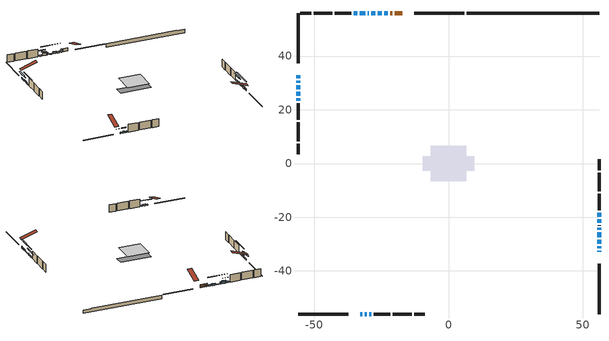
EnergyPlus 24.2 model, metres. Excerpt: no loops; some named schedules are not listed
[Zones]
conditioned space
 floor adiabatic (AdiabaticFloorConstruction): -6.7,-6.7 -6.7,6.7 6.7,6.7 6.7,-6.7 z2.75
 floor foundation (Slab1 construction): -9.52,-2.78 -9.52,2.78 9.52,2.78 9.52,-2.78 z-1.98
 wall outside (RimJoist1 construction): 5.93,56.04 -12.7,56.04 / -56.04,-56.04 -37.41,-56.04 / -56.04,56.04 -56.04,37.41 / 56.04,-56.04 56.04,-37.41 z0.31:0.61
 wall outside (AdiabaticWallConstruction 1): -17.2,56.04 -20.01,56.04 / -20.93,56.04 -21.76,56.04 z0.31:2.34
 wall outside (AdiabaticWallConstruction): 56.04,-32.9 56.04,-32.47 / 56.04,-23.09 56.04,-22.96 z0.31:1.53; -56.04,32.9 -56.04,31.68 / -56.04,29.16 -56.04,27.64 / 56.04,-29.91 56.04,-28.38 / -22.68,56.04 -23.9,56.04 / -31.26,-56.04 -30.37,-56.04 / -56.04,26.71 -56.04,25.18 / 56.04,-22.03 56.04,-20.81 / 56.04,-19.88 56.04,-18.36 / -29.44,-56.04 -28.73,-56.04 z0.31:1.2; -56.04,30.76 -56.04,30.09 z0.31:0.87; 56.04,-31.55 56.04,-30.83 / -32.9,-56.04 -32.19,-56.04 z0.31:1.07; -24.83,56.04 -26.36,56.04 / -34.01,56.04 -35.21,56.04 z0.31:1.17; 56.04,-27.46 56.04,-25.58 / -56.04,24.26 -56.04,23.32 z0.31:0.62; 56.04,-24.65 56.04,-24.01 z0.31:0.47; -27.28,56.04 -28.81,56.04 z0.31:0.72; -29.74,56.04 -30,56.04 z0.31:1.45; -30.92,56.04 -33.08,56.04 z0.31:1.96
 wall outside (Wall1 construction): -36.13,56.04 -42.3,56.04 / -27.8,-56.04 -21.63,-56.04 / -56.04,22.39 -56.04,16.22 / 56.04,-17.43 56.04,-11.26 z0.31:5.19
 wall outside (Wall2 construction): -43.23,56.04 -50.2,56.04 / -20.7,-56.04 -13.74,-56.04 / -56.04,15.29 -56.04,8.32 / 56.04,-10.33 56.04,-3.36 z0.31:5.19
 wall outside (Wall3 construction): -51.13,56.04 -55.11,56.04 / -12.81,-56.04 -8.83,-56.04 / -56.04,7.39 -56.04,3.41 / 56.04,-2.43 56.04,1.55 z0.31:5.19
 wall foundation (FoundationWall1 construction): 6.86,56.04,-1.98 6.86,56.04,0.31 51.12,56.04,0.31 51.12,56.04,-0.01 56.04,56.04,-0.01 56.04,56.04,-1.98
 window (WindowConstruction 15): 56.04,-32.9 56.04,-32.48 z0.31:1.53
 window (WindowConstruction 5): -56.04,32.9 -56.04,31.68 z0.31:1.2
 window (WindowConstruction 6): -56.04,30.75 -56.04,30.09 z0.31:0.87
 window (WindowConstruction 7): -56.04,29.16 -56.04,27.64 z0.31:1.2
 window (WindowConstruction 8): 56.04,-31.55 56.04,-30.84 z0.31:1.07
 window (WindowConstruction 9): 56.04,-29.91 56.04,-28.38 z0.31:1.2
 window (WindowConstruction 10): -22.68,56.04 -23.9,56.04 z0.31:1.2
 window (WindowConstruction 11): -24.83,56.04 -26.36,56.04 z0.31:1.17
 window (WindowConstruction 12): -32.9,-56.04 -32.19,-56.04 z0.31:1.07
 window (WindowConstruction 13): -31.26,-56.04 -30.37,-56.04 z0.31:1.2
 window (WindowConstruction 14): -56.04,26.71 -56.04,25.19 z0.31:1.2
 window (WindowConstruction 18): 56.04,-27.45 56.04,-25.58 z0.31:0.61
 window (WindowConstruction 19): 56.04,-24.65 56.04,-24.01 z0.31:0.46
 window (WindowConstruction 20): -27.29,56.04 -28.81,56.04 z0.31:0.72
 window (WindowConstruction 21): -56.04,24.26 -56.04,23.32 z0.31:0.61
 window (WindowConstruction 16): -29.74,56.04 -29.99,56.04 z0.31:1.45
 window (WindowConstruction 17): 56.04,-23.08 56.04,-22.96 z0.31:1.53
 window (WindowConstruction): 56.04,-22.03 56.04,-20.81 z0.31:1.2
 window (WindowConstruction 1): 56.04,-19.88 56.04,-18.36 z0.31:1.2
 window (WindowConstruction 2): -30.92,56.04 -33.08,56.04 z0.31:1.96
 window (WindowConstruction 3): -34.01,56.04 -35.2,56.04 z0.31:1.17
 window (WindowConstruction 4): -29.44,-56.04 -28.73,-56.04 z0.31:1.2
 door (Door): -17.2,56.04 -20.01,56.04 z0.31:2.34
 door (Door 1): -20.94,56.04 -21.76,56.04 z0.31:2.34
 ceiling adiabatic (AdiabaticFloorConstruction): 6.7,-6.7 6.7,6.7 -6.7,6.7 -6.7,-6.7 z2.75
 roof outside (Roof1 construction): -16.27,56.04,5.19 -16.27,45.99,8.53 -13.63,45.99,8.53 -13.63,56.04,5.19; -33.83,-56.04,5.19 -33.83,-45.99,8.53 -36.48,-45.99,8.53 -36.48,-56.04,5.19; -56.04,33.83,5.19 -45.99,33.83,8.53 -45.99,36.48,8.53 -56.04,36.48,5.19; 56.04,-33.83,5.19 45.99,-33.83,8.53 45.99,-36.48,8.53 56.04,-36.48,5.19
shading: -56.04,29.04 -56.04,35.54 -56.45,35.54 -56.45,29.04 z3.84; -56.04,27.45 -56.04,33.39 -56.45,33.39 -56.45,27.45 z3.51; -56.04,27.44 -56.04,29.36 -56.45,29.36 -56.45,27.44 z1.4; 56.04,-30.64 56.04,-31.75 56.45,-31.75 56.45,-30.64 z1.27; 56.04,-28.18 56.04,-30.11 56.45,-30.11 56.45,-28.18 z1.4; -24.1,56.04 -22.48,56.04 -22.48,56.45 -24.1,56.45 z1.4; -26.56,56.04 -24.63,56.04 -24.63,56.45 -26.56,56.45 z1.37; -29.55,-56.04 -35.54,-56.04 -35.54,-56.45 -29.55,-56.45 z3.71; -30.17,-56.04 -31.46,-56.04 -31.46,-56.45 -30.17,-56.45 z1.4; -56.04,24.98 -56.04,26.91 -56.45,26.91 -56.45,24.98 z1.4; 56.04,-20.2 56.04,-32.83 56.45,-32.83 56.45,-20.2 z5.99; 56.04,-18.63 56.04,-30.03 56.45,-30.03 56.45,-18.63 z5.84; -34.19,56.04 -21.91,56.04 -21.91,56.45 -34.19,56.45 z6.1; -56.04,17.94 -56.04,29.64 -56.45,29.64 -56.45,17.94 z5.99; -30.14,56.04 -29.59,56.04 -29.59,57.72 -30.14,57.72 z1.6; 56.04,-18.17 56.04,-24.67 56.45,-24.67 56.45,-18.17 z3.84; 56.04,-15.72 56.04,-22.52 56.45,-22.52 56.45,-15.72 z3.84; -33.23,56.04 -30.77,56.04 -30.77,57.72 -33.23,57.72 z2.11; -37.84,56.04 -31.37,56.04 -31.37,56.45 -37.84,56.45 z3.81; -26.09,-56.04 -32.08,-56.04 -32.08,-56.45 -26.09,-56.45 z3.84
[Building]
Building 1: Terrain=Suburbs
[Site:Location]
Erieau AUT_ON: Latitude {deg}=42.25; Longitude {deg}=-81.9; Time Zone {hr}=-5; Elevation {m}=178; Keep Site Location Information=Yes
[Site:GroundTemperature:Shallow]
5.2292, 3.30147, 3.1471, 4.0619, 7.73432, 11.3896, 14.5586, 16.5661, 16.7366, 15.1039, 12.0157, 8.47254
[Site:WaterMainsTemperature]
Calculation Method=Schedule; Temperature Schedule=mains temperature schedule
[Material] Roughness=Rough; Thermal Absorptance=0.9
Name | Thickness {m} | Conductivity {W/m-K} | Density {kg/m3} | Specific Heat {J/kg-K} | Solar Absorptance | Visible Absorptance
asphalt or fiberglass shingles | 0.00635 | 0.162714 | 1121.4 | 1465.45 | 0.4 | 0.4
concrete 4.0 in. | 0.1016 | 1.803125 | 2242.8 | 837.4 | 0.7 | 0.7
concrete 8.0 in. | 0.2032 | 1.803125 | 2242.8 | 837.4 | 0.7 | 0.7
door material | 0.04445 | 0.188738 | 512.64 | 1214.23 | 0.7 | 0.7
exterior vertical ins | 0.00122881 | 0.029427 | 32.04 | 1214.23 | 0.7 | 0.7
floor covering | 0.0127 | 0.0433444 | 54.468 | 1339.84 | 0.6 | 0.6
floor rigid ins; wall rigid ins | 0.512978 | 0.029427 | 32.04 | 1214.23 | 0.7 | 0.7
floor stud and cavity | 0.1397 | 1.75129 | 37.0049 | 1207.88 | 0.7 | 0.7
furniture material conditioned space 1 | 0.1524 | 0.115458 | 640.8 | 1214.23 | 0.6 | 0.6
gypsum board | 0.0127 | 0.160291 | 801 | 837.4 | 0.6 | 0.6
osb sheathing 0.5 in. | 0.0127 | 0.115458 | 512.64 | 1214.23 | 0.7 | 0.7
osb sheathing 0.75 in. | 0.01905 | 0.115458 | 512.64 | 1214.23 | 0.7 | 0.7
rim joist stud and cavity | 0.0508 | 0.107068 | 50.32683 | 1063.81 | 0.6 | 0.6
roof stud and cavity | 0.2032 | 0.116356 | 78.34581 | 1123.46 | 0.7 | 0.7
wall stud and cavity | 0.1397 | 0.081123 | 139.0536 | 1170.24 | 0.7 | 0.7
wall stud and cavity 1 | 0.1397 | 0.105503 | 139.0536 | 1170.24 | 0.7 | 0.7
wall stud and cavity 2 | 0.1397 | 0.0821308 | 139.0536 | 1170.24 | 0.7 | 0.7
wall stud and cavity 3 | 0.0889 | 0.380278 | 52.3479 | 1209.89 | 0.7 | 0.7
wall stud and cavity 4 | 0.0889 | 0.391764 | 83.0341 | 1211.67 | 0.7 | 0.7
wood siding | 0.0254 | 0.102417 | 544.68 | 1172.36 | 0.4 | 0.4
wood siding 1; wood siding 2; wood siding 3 | 0.0254 | 0.102417 | 544.68 | 1172.36 | 0.7 | 0.7
[WindowMaterial:SimpleGlazingSystem]
Name | U-Factor {W/m2-K} | Solar Heat Gain Coefficient
WindowMaterial | 2.99742 | 0.54
WindowMaterial 1 | 2.98038 | 0.56
WindowMaterial 10 | 4.03195 | 0.38
WindowMaterial 11 | 3.84287 | 0.33
WindowMaterial 12 | 3.72306 | 0.29
WindowMaterial 13 | 3.077476 | 0.34
WindowMaterial 14 | 3.04852 | 0.33
WindowMaterial 15 | 3.063281 | 0.38
WindowMaterial 2 | 2.92814 | 0.63
WindowMaterial 3 | 3.000823 | 0.53
WindowMaterial 4 | 3.03546 | 0.48
WindowMaterial 5 | 3.068959 | 0.4
WindowMaterial 6 | 4.61678 | 0.51
WindowMaterial 7 | 5.20275 | 0.63
WindowMaterial 8 | 2.98209 | 0.56
WindowMaterial 9 | 4.85412 | 0.56
[Construction]
AdiabaticFloorConstruction: floor stud and cavity, floor rigid ins, osb sheathing 0.75 in., floor covering
AdiabaticWallConstruction: wood siding 2, wall rigid ins, wall stud and cavity 3, gypsum board
AdiabaticWallConstruction 1: wood siding 3, wall rigid ins, wall stud and cavity 3, gypsum board
Door; Door 1: door material
FoundationWall1 construction: concrete 8.0 in.
furniture construction conditioned space 1: furniture material conditioned space 1
PartitionWallConstruction: gypsum board, wall stud and cavity 4, gypsum board
RimJoist1 construction: wood siding 1, rim joist stud and cavity
Roof1 construction: asphalt or fiberglass shingles, osb sheathing 0.75 in., roof stud and cavity, gypsum board
Slab1 construction: concrete 4.0 in.
Wall1 construction: wood siding, osb sheathing 0.5 in., wall stud and cavity, gypsum board
Wall2 construction: wood siding, osb sheathing 0.5 in., wall stud and cavity 1, gypsum board
Wall3 construction: wood siding, osb sheathing 0.5 in., wall stud and cavity 2, gypsum board
WindowConstruction; WindowConstruction 10; WindowConstruction 5: WindowMaterial
WindowConstruction 1; WindowConstruction 7: WindowMaterial 1
WindowConstruction 11: WindowMaterial 8
WindowConstruction 12; WindowConstruction 8: WindowMaterial 6
WindowConstruction 13: WindowMaterial 9
WindowConstruction 14; WindowConstruction 9: WindowMaterial 7
WindowConstruction 15: WindowMaterial 10
WindowConstruction 16: WindowMaterial 11
WindowConstruction 17: WindowMaterial 12
WindowConstruction 18; WindowConstruction 21: WindowMaterial 13
WindowConstruction 19: WindowMaterial 14
WindowConstruction 2: WindowMaterial 2
WindowConstruction 20: WindowMaterial 15
WindowConstruction 3: WindowMaterial 3
WindowConstruction 4: WindowMaterial 4
WindowConstruction 6: WindowMaterial 5
[Zone]
conditioned space: Multiplier=1; Volume {m3}=763.4; Part of Total Floor Area=Yes
[Space]
conditioned space 1: Zone=conditioned space; Volume {m3}=763.4
[SurfaceProperty:ExposedFoundationPerimeter]
Slab1: Exposed Perimeter Calculation Method=TotalExposedPerimeter; Total Exposed Perimeter {m}=49.176
[InternalMass] Zone or ZoneList=conditioned space; Space or SpaceList=conditioned space 1
Name | Construction | Surface Area {m2}
furniture mass conditioned space 1 | furniture construction conditioned space 1 | 114.08
partition wall mass | PartitionWallConstruction | 285.2
[Lights]
interior lighting: Zone or ZoneList or Space or SpaceList=conditioned space 1; Schedule=interior lighting schedule; Design Level Calculation Method=LightingLevel; Lighting Level {W}=343.2; Return Air Fraction=0; Fraction Radiant=0.6; Fraction Visible=0.2; Fraction Replaceable=1
[People]
occupants: Zone or ZoneList or Space or SpaceList=conditioned space 1; Number of People Schedule=occupants schedule; Number of People Calculation Method=People; Number of People=3; Fraction Radiant=0.314171; Sensible Heat Fraction=0.56303; Activity Level Schedule=occupants activity schedule; Carbon Dioxide Generation Rate {m3/s-W}=0; Enable ASHRAE 55 Comfort Warnings=No; Mean Radiant Temperature Calculation Type=EnclosureAveraged
[ElectricEquipment] Zone or ZoneList or Space or SpaceList=conditioned space 1; Design Level Calculation Method=EquipmentLevel
Name | Schedule | Design Level {W} | Fraction Latent | Fraction Radiant | Fraction Lost
clothes dryer | clothes dryer schedule | 140.772 | 0.015 | 0.081 | 0.85
clothes washer | clothes washer schedule | 32.1985 | 0.03 | 0.162 | 0.7
cooking range | cooking range schedule | 215.147 | 0.08 | 0.432 | 0.2
dishwasher | dishwasher schedule | 66.8632 | 0.3 | 0.18 | 0.4
fridge | fridge schedule | 72.9452 | 0 | 0.6 | 0
mech vent house fan | mech vent house fan schedule | 0 | 0 | 0 | 1
mech vent house fan cfis | mech vent house fan cfis schedule | 0 | 0 | 0 | 0
mech vent range fan 0 | mech vent range fan 0 schedule | 57 | 0 | 0 | 1
misc plug loads | misc plug loads schedule | 494.7 | 0.045 | 0.513 | 0.1
whole house fan | Always On Discrete | 0 | 0 | 0 | 1
[OtherEquipment] Zone or ZoneList or Space or SpaceList=conditioned space 1; Design Level Calculation Method=EquipmentLevel
Name | Fuel Type | Schedule | Design Level {W} | Fraction Latent | Fraction Radiant | Fraction Lost
clothes dryer 1 | Electricity | clothes dryer schedule | 0 | 0.015 | 0.081 | 0.85
cooking range 1 | Electricity | cooking range schedule | 0 | 0.08 | 0.432 | 0.2
general water use latent | None | general water use schedule | 62.594 | 1 | 0 | 0
general water use sensible | None | general water use schedule | -61.6891 | 0 | 0.6 | 0
mech vent house fan latent load | None | Always On Discrete | 0 | 1 | 0 | 0
mech vent house fan sensible load | None | Always On Discrete | 0 | 0 | 0 | 0
water heater energy adjustment1 | NaturalGas | Always On Discrete | 0.01 | 0 | 0 | 1
water heater energy adjustment2 | Electricity | Always On Discrete | 0.01 | 0 | 0 | 1
[ZoneInfiltration:DesignFlowRate] Zone or ZoneList or Space or SpaceList=conditioned space 1; Schedule=Always On Discrete; Design Flow Rate Calculation Method=Flow/Zone; Design Flow Rate {m3/s}=0
infil flow; natural vent flow; whole house fan flow
[Foundation:Kiva]
Foundation Kiva 1: Initial Indoor Air Temperature {C}=18; Wall Height Above Grade {m}=0.309982; Wall Depth Below Slab {m}=0.2032; Custom Block Material Name 1=exterior vertical ins; Custom Block Depth 1 {m}=2.28999; Custom Block X Position 1 {m}=0.2032; Custom Block Z Position 1 {m}=0
[Foundation:Kiva:Settings]
Soil Conductivity {W/m-K}=0.849921; Soil Density {kg/m3}=1842.3; Soil Specific Heat {J/kg-K}=418.7; Ground Solar Absorptivity=0.9; Ground Thermal Absorptivity=0.9; Ground Surface Roughness {m}=0.03; Far-Field Width {m}=40; Deep-Ground Boundary Condition=ZeroFlux; Deep-Ground Depth {m}=40; Minimum Cell Dimension {m}=0.2; Maximum Cell Growth Coefficient=3; Simulation Timestep=Timestep
[Exterior:Lights]
exterior lighting: Schedule=exterior lighting schedule; Design Level {W}=75.6
[Schedule:Week:Daily]
interior lighting schedule Week Rule - Jan1-Jan27: interior lighting schedule day, interior lighting schedule day, interior lighting schedule day, interior lighting schedule day, interior lighting schedule day, interior lighting schedule day, interior lighting schedule day, interior lighting schedule default day, interior lighting schedule default day, interior lighting schedule default day, interior lighting schedule default day, interior lighting schedule default day
interior lighting schedule Week Rule - Jan28-Feb3: interior lighting schedule day, interior lighting schedule day, interior lighting schedule day, interior lighting schedule day, interior lighting schedule day 1, interior lighting schedule day 1, interior lighting schedule day 1, interior lighting schedule default day, interior lighting schedule default day, interior lighting schedule default day, interior lighting schedule default day, interior lighting schedule default day
interior lighting schedule Week Rule - Feb4-Feb24: interior lighting schedule day 1, interior lighting schedule day 1, interior lighting schedule day 1, interior lighting schedule day 1, interior lighting schedule day 1, interior lighting schedule day 1, interior lighting schedule day 1, interior lighting schedule default day, interior lighting schedule default day, interior lighting schedule default day, interior lighting schedule default day, interior lighting schedule default day
interior lighting schedule Week Rule - Feb25-Mar3: interior lighting schedule day 1, interior lighting schedule day 1, interior lighting schedule day 1, interior lighting schedule day 1, interior lighting schedule day 2, interior lighting schedule day 2, interior lighting schedule day 2, interior lighting schedule default day, interior lighting schedule default day, interior lighting schedule default day, interior lighting schedule default day, interior lighting schedule default day
interior lighting schedule Week Rule - Mar4-Mar31: interior lighting schedule day 2, interior lighting schedule day 2, interior lighting schedule day 2, interior lighting schedule day 2, interior lighting schedule day 2, interior lighting schedule day 2, interior lighting schedule day 2, interior lighting schedule default day, interior lighting schedule default day, interior lighting schedule default day, interior lighting schedule default day, interior lighting schedule default day
interior lighting schedule Week Rule - Apr1-Apr28: interior lighting schedule day 3, interior lighting schedule day 3, interior lighting schedule day 3, interior lighting schedule day 3, interior lighting schedule day 3, interior lighting schedule day 3, interior lighting schedule day 3, interior lighting schedule default day, interior lighting schedule default day, interior lighting schedule default day, interior lighting schedule default day, interior lighting schedule default day
interior lighting schedule Week Rule - Apr29-May5: interior lighting schedule day 3, interior lighting schedule day 3, interior lighting schedule day 4, interior lighting schedule day 4, interior lighting schedule day 4, interior lighting schedule day 4, interior lighting schedule day 4, interior lighting schedule default day, interior lighting schedule default day, interior lighting schedule default day, interior lighting schedule default day, interior lighting schedule default day
interior lighting schedule Week Rule - May6-May26: interior lighting schedule day 4, interior lighting schedule day 4, interior lighting schedule day 4, interior lighting schedule day 4, interior lighting schedule day 4, interior lighting schedule day 4, interior lighting schedule day 4, interior lighting schedule default day, interior lighting schedule default day, interior lighting schedule default day, interior lighting schedule default day, interior lighting schedule default day
interior lighting schedule Week Rule - May27-Jun2: interior lighting schedule day 4, interior lighting schedule day 4, interior lighting schedule day 4, interior lighting schedule day 4, interior lighting schedule day 4, interior lighting schedule day 5, interior lighting schedule day 5, interior lighting schedule default day, interior lighting schedule default day, interior lighting schedule default day, interior lighting schedule default day, interior lighting schedule default day
interior lighting schedule Week Rule - Jun3-Jun30: interior lighting schedule day 5, interior lighting schedule day 5, interior lighting schedule day 5, interior lighting schedule day 5, interior lighting schedule day 5, interior lighting schedule day 5, interior lighting schedule day 5, interior lighting schedule default day, interior lighting schedule default day, interior lighting schedule default day, interior lighting schedule default day, interior lighting schedule default day
interior lighting schedule Week Rule - Jul1-Jul28: interior lighting schedule day 6, interior lighting schedule day 6, interior lighting schedule day 6, interior lighting schedule day 6, interior lighting schedule day 6, interior lighting schedule day 6, interior lighting schedule day 6, interior lighting schedule default day, interior lighting schedule default day, interior lighting schedule default day, interior lighting schedule default day, interior lighting schedule default day
interior lighting schedule Week Rule - Jul29-Aug4: interior lighting schedule day 6, interior lighting schedule day 6, interior lighting schedule day 6, interior lighting schedule day 7, interior lighting schedule day 7, interior lighting schedule day 7, interior lighting schedule day 7, interior lighting schedule default day, interior lighting schedule default day, interior lighting schedule default day, interior lighting schedule default day, interior lighting schedule default day
interior lighting schedule Week Rule - Aug5-Aug25: interior lighting schedule day 7, interior lighting schedule day 7, interior lighting schedule day 7, interior lighting schedule day 7, interior lighting schedule day 7, interior lighting schedule day 7, interior lighting schedule day 7, interior lighting schedule default day, interior lighting schedule default day, interior lighting schedule default day, interior lighting schedule default day, interior lighting schedule default day
interior lighting schedule Week Rule - Aug26-Sep1: interior lighting schedule day 7, interior lighting schedule day 7, interior lighting schedule day 7, interior lighting schedule day 7, interior lighting schedule day 7, interior lighting schedule day 7, interior lighting schedule day 8, interior lighting schedule default day, interior lighting schedule default day, interior lighting schedule default day, interior lighting schedule default day, interior lighting schedule default day
interior lighting schedule Week Rule - Sep2-Sep29: interior lighting schedule day 8, interior lighting schedule day 8, interior lighting schedule day 8, interior lighting schedule day 8, interior lighting schedule day 8, interior lighting schedule day 8, interior lighting schedule day 8, interior lighting schedule default day, interior lighting schedule default day, interior lighting schedule default day, interior lighting schedule default day, interior lighting schedule default day
interior lighting schedule Week Rule - Sep30-Oct6: interior lighting schedule day 8, interior lighting schedule day 9, interior lighting schedule day 9, interior lighting schedule day 9, interior lighting schedule day 9, interior lighting schedule day 9, interior lighting schedule day 9, interior lighting schedule default day, interior lighting schedule default day, interior lighting schedule default day, interior lighting schedule default day, interior lighting schedule default day
interior lighting schedule Week Rule - Oct7-Oct27: interior lighting schedule day 9, interior lighting schedule day 9, interior lighting schedule day 9, interior lighting schedule day 9, interior lighting schedule day 9, interior lighting schedule day 9, interior lighting schedule day 9, interior lighting schedule default day, interior lighting schedule default day, interior lighting schedule default day, interior lighting schedule default day, interior lighting schedule default day
interior lighting schedule Week Rule - Oct28-Nov3: interior lighting schedule day 9, interior lighting schedule day 9, interior lighting schedule day 9, interior lighting schedule day 9, interior lighting schedule day 10, interior lighting schedule day 10, interior lighting schedule day 10, interior lighting schedule default day, interior lighting schedule default day, interior lighting schedule default day, interior lighting schedule default day, interior lighting schedule default day
interior lighting schedule Week Rule - Nov4-Nov24: interior lighting schedule day 10, interior lighting schedule day 10, interior lighting schedule day 10, interior lighting schedule day 10, interior lighting schedule day 10, interior lighting schedule day 10, interior lighting schedule day 10, interior lighting schedule default day, interior lighting schedule default day, interior lighting schedule default day, interior lighting schedule default day, interior lighting schedule default day
interior lighting schedule Week Rule - Nov25-Dec1: interior lighting schedule day 10, interior lighting schedule day 10, interior lighting schedule day 10, interior lighting schedule day 10, interior lighting schedule day 10, interior lighting schedule day 10, interior lighting schedule day 11, interior lighting schedule default day, interior lighting schedule default day, interior lighting schedule default day, interior lighting schedule default day, interior lighting schedule default day
interior lighting schedule Week Rule - Dec2-Dec31: interior lighting schedule day 11, interior lighting schedule day 11, interior lighting schedule day 11, interior lighting schedule day 11, interior lighting schedule day 11, interior lighting schedule day 11, interior lighting schedule day 11, interior lighting schedule default day, interior lighting schedule default day, interior lighting schedule default day, interior lighting schedule default day, interior lighting schedule default day
occupants schedule Week Rule - Jan1-Dec31: occupants schedule day, occupants schedule day, occupants schedule day, occupants schedule day, occupants schedule day, occupants schedule day, occupants schedule day, occupants schedule default day, occupants schedule default day, occupants schedule default day, occupants schedule default day, occupants schedule default day
clothes dryer schedule Week Rule - Jan1-Dec31: clothes dryer schedule day, clothes dryer schedule day, clothes dryer schedule day, clothes dryer schedule day, clothes dryer schedule day, clothes dryer schedule day, clothes dryer schedule day, clothes dryer schedule default day, clothes dryer schedule default day, clothes dryer schedule default day, clothes dryer schedule default day, clothes dryer schedule default day
clothes washer schedule Week Rule - Jan1-Dec31: clothes washer schedule day, clothes washer schedule day, clothes washer schedule day, clothes washer schedule day, clothes washer schedule day, clothes washer schedule day, clothes washer schedule day, clothes washer schedule default day, clothes washer schedule default day, clothes washer schedule default day, clothes washer schedule default day, clothes washer schedule default day
cooking range schedule Week Rule - Jan1-Dec31: cooking range schedule day, cooking range schedule day, cooking range schedule day, cooking range schedule day, cooking range schedule day, cooking range schedule day, cooking range schedule day, cooking range schedule default day, cooking range schedule default day, cooking range schedule default day, cooking range schedule default day, cooking range schedule default day
dishwasher schedule Week Rule - Jan1-Dec31: dishwasher schedule day, dishwasher schedule day, dishwasher schedule day, dishwasher schedule day, dishwasher schedule day, dishwasher schedule day, dishwasher schedule day, dishwasher schedule default day, dishwasher schedule default day, dishwasher schedule default day, dishwasher schedule default day, dishwasher schedule default day
mech vent range fan 0 schedule Week Rule - Jan1-Dec31: mech vent range fan 0 schedule day, mech vent range fan 0 schedule day, mech vent range fan 0 schedule day, mech vent range fan 0 schedule day, mech vent range fan 0 schedule day, mech vent range fan 0 schedule day, mech vent range fan 0 schedule day, mech vent range fan 0 schedule default day, mech vent range fan 0 schedule default day, mech vent range fan 0 schedule default day, mech vent range fan 0 schedule default day, mech vent range fan 0 schedule default day
misc plug loads schedule Week Rule - Jan1-Dec31: misc plug loads schedule day, misc plug loads schedule day, misc plug loads schedule day, misc plug loads schedule day, misc plug loads schedule day, misc plug loads schedule day, misc plug loads schedule day, misc plug loads schedule default day, misc plug loads schedule default day, misc plug loads schedule default day, misc plug loads schedule default day, misc plug loads schedule default day
general water use schedule Week Rule - Jan1-Dec31: general water use schedule day, general water use schedule day, general water use schedule day, general water use schedule day, general water use schedule day, general water use schedule day, general water use schedule day, general water use schedule default day, general water use schedule default day, general water use schedule default day, general water use schedule default day, general water use schedule default day
exterior lighting schedule Week Rule - Jan1-Jan27: exterior lighting schedule day, exterior lighting schedule day, exterior lighting schedule day, exterior lighting schedule day, exterior lighting schedule day, exterior lighting schedule day, exterior lighting schedule day, exterior lighting schedule default day, exterior lighting schedule default day, exterior lighting schedule default day, exterior lighting schedule default day, exterior lighting schedule default day
exterior lighting schedule Week Rule - Jan28-Feb3: exterior lighting schedule day, exterior lighting schedule day, exterior lighting schedule day, exterior lighting schedule day, exterior lighting schedule day 1, exterior lighting schedule day 1, exterior lighting schedule day 1, exterior lighting schedule default day, exterior lighting schedule default day, exterior lighting schedule default day, exterior lighting schedule default day, exterior lighting schedule default day
exterior lighting schedule Week Rule - Feb4-Feb24: exterior lighting schedule day 1, exterior lighting schedule day 1, exterior lighting schedule day 1, exterior lighting schedule day 1, exterior lighting schedule day 1, exterior lighting schedule day 1, exterior lighting schedule day 1, exterior lighting schedule default day, exterior lighting schedule default day, exterior lighting schedule default day, exterior lighting schedule default day, exterior lighting schedule default day
exterior lighting schedule Week Rule - Feb25-Mar3: exterior lighting schedule day 1, exterior lighting schedule day 1, exterior lighting schedule day 1, exterior lighting schedule day 1, exterior lighting schedule day 2, exterior lighting schedule day 2, exterior lighting schedule day 2, exterior lighting schedule default day, exterior lighting schedule default day, exterior lighting schedule default day, exterior lighting schedule default day, exterior lighting schedule default day
exterior lighting schedule Week Rule - Mar4-Mar31: exterior lighting schedule day 2, exterior lighting schedule day 2, exterior lighting schedule day 2, exterior lighting schedule day 2, exterior lighting schedule day 2, exterior lighting schedule day 2, exterior lighting schedule day 2, exterior lighting schedule default day, exterior lighting schedule default day, exterior lighting schedule default day, exterior lighting schedule default day, exterior lighting schedule default day
exterior lighting schedule Week Rule - Apr1-Apr28: exterior lighting schedule day 3, exterior lighting schedule day 3, exterior lighting schedule day 3, exterior lighting schedule day 3, exterior lighting schedule day 3, exterior lighting schedule day 3, exterior lighting schedule day 3, exterior lighting schedule default day, exterior lighting schedule default day, exterior lighting schedule default day, exterior lighting schedule default day, exterior lighting schedule default day
exterior lighting schedule Week Rule - Apr29-May5: exterior lighting schedule day 3, exterior lighting schedule day 3, exterior lighting schedule day 4, exterior lighting schedule day 4, exterior lighting schedule day 4, exterior lighting schedule day 4, exterior lighting schedule day 4, exterior lighting schedule default day, exterior lighting schedule default day, exterior lighting schedule default day, exterior lighting schedule default day, exterior lighting schedule default day
exterior lighting schedule Week Rule - May6-May26: exterior lighting schedule day 4, exterior lighting schedule day 4, exterior lighting schedule day 4, exterior lighting schedule day 4, exterior lighting schedule day 4, exterior lighting schedule day 4, exterior lighting schedule day 4, exterior lighting schedule default day, exterior lighting schedule default day, exterior lighting schedule default day, exterior lighting schedule default day, exterior lighting schedule default day
exterior lighting schedule Week Rule - May27-Jun2: exterior lighting schedule day 4, exterior lighting schedule day 4, exterior lighting schedule day 4, exterior lighting schedule day 4, exterior lighting schedule day 4, exterior lighting schedule day 5, exterior lighting schedule day 5, exterior lighting schedule default day, exterior lighting schedule default day, exterior lighting schedule default day, exterior lighting schedule default day, exterior lighting schedule default day
exterior lighting schedule Week Rule - Jun3-Jun30: exterior lighting schedule day 5, exterior lighting schedule day 5, exterior lighting schedule day 5, exterior lighting schedule day 5, exterior lighting schedule day 5, exterior lighting schedule day 5, exterior lighting schedule day 5, exterior lighting schedule default day, exterior lighting schedule default day, exterior lighting schedule default day, exterior lighting schedule default day, exterior lighting schedule default day
exterior lighting schedule Week Rule - Jul1-Jul28: exterior lighting schedule day 6, exterior lighting schedule day 6, exterior lighting schedule day 6, exterior lighting schedule day 6, exterior lighting schedule day 6, exterior lighting schedule day 6, exterior lighting schedule day 6, exterior lighting schedule default day, exterior lighting schedule default day, exterior lighting schedule default day, exterior lighting schedule default day, exterior lighting schedule default day
exterior lighting schedule Week Rule - Jul29-Aug4: exterior lighting schedule day 6, exterior lighting schedule day 6, exterior lighting schedule day 6, exterior lighting schedule day 7, exterior lighting schedule day 7, exterior lighting schedule day 7, exterior lighting schedule day 7, exterior lighting schedule default day, exterior lighting schedule default day, exterior lighting schedule default day, exterior lighting schedule default day, exterior lighting schedule default day
exterior lighting schedule Week Rule - Aug5-Aug25: exterior lighting schedule day 7, exterior lighting schedule day 7, exterior lighting schedule day 7, exterior lighting schedule day 7, exterior lighting schedule day 7, exterior lighting schedule day 7, exterior lighting schedule day 7, exterior lighting schedule default day, exterior lighting schedule default day, exterior lighting schedule default day, exterior lighting schedule default day, exterior lighting schedule default day
exterior lighting schedule Week Rule - Aug26-Sep1: exterior lighting schedule day 7, exterior lighting schedule day 7, exterior lighting schedule day 7, exterior lighting schedule day 7, exterior lighting schedule day 7, exterior lighting schedule day 7, exterior lighting schedule day 8, exterior lighting schedule default day, exterior lighting schedule default day, exterior lighting schedule default day, exterior lighting schedule default day, exterior lighting schedule default day
exterior lighting schedule Week Rule - Sep2-Sep29: exterior lighting schedule day 8, exterior lighting schedule day 8, exterior lighting schedule day 8, exterior lighting schedule day 8, exterior lighting schedule day 8, exterior lighting schedule day 8, exterior lighting schedule day 8, exterior lighting schedule default day, exterior lighting schedule default day, exterior lighting schedule default day, exterior lighting schedule default day, exterior lighting schedule default day
exterior lighting schedule Week Rule - Sep30-Oct6: exterior lighting schedule day 8, exterior lighting schedule day 9, exterior lighting schedule day 9, exterior lighting schedule day 9, exterior lighting schedule day 9, exterior lighting schedule day 9, exterior lighting schedule day 9, exterior lighting schedule default day, exterior lighting schedule default day, exterior lighting schedule default day, exterior lighting schedule default day, exterior lighting schedule default day
exterior lighting schedule Week Rule - Oct7-Oct27: exterior lighting schedule day 9, exterior lighting schedule day 9, exterior lighting schedule day 9, exterior lighting schedule day 9, exterior lighting schedule day 9, exterior lighting schedule day 9, exterior lighting schedule day 9, exterior lighting schedule default day, exterior lighting schedule default day, exterior lighting schedule default day, exterior lighting schedule default day, exterior lighting schedule default day
[Schedule:Year]
interior lighting schedule: interior lighting schedule Week Rule - Jan1-Jan27, 1, 1, 1, 27, interior lighting schedule Week Rule - Jan28-Feb3, 1, 28, 2, 3, interior lighting schedule Week Rule - Feb4-Feb24, 2, 4, 2, 24, interior lighting schedule Week Rule - Feb25-Mar3, 2, 25, 3, 3, interior lighting schedule Week Rule - Mar4-Mar31, 3, 4, 3, 31, interior lighting schedule Week Rule - Apr1-Apr28, 4, 1, 4, 28, interior lighting schedule Week Rule - Apr29-May5, 4, 29, 5, 5, interior lighting schedule Week Rule - May6-May26, 5, 6, 5, 26, interior lighting schedule Week Rule - May27-Jun2, 5, 27, 6, 2, interior lighting schedule Week Rule - Jun3-Jun30, 6, 3, 6, 30, interior lighting schedule Week Rule - Jul1-Jul28, 7, 1, 7, 28, interior lighting schedule Week Rule - Jul29-Aug4, 7, 29, 8, 4, interior lighting schedule Week Rule - Aug5-Aug25, 8, 5, 8, 25, interior lighting schedule Week Rule - Aug26-Sep1, 8, 26, 9, 1, interior lighting schedule Week Rule - Sep2-Sep29, 9, 2, 9, 29, interior lighting schedule Week Rule - Sep30-Oct6, 9, 30, 10, 6, interior lighting schedule Week Rule - Oct7-Oct27, 10, 7, 10, 27, interior lighting schedule Week Rule - Oct28-Nov3, 10, 28, 11, 3, interior lighting schedule Week Rule - Nov4-Nov24, 11, 4, 11, 24, interior lighting schedule Week Rule - Nov25-Dec1, 11, 25, 12, 1, interior lighting schedule Week Rule - Dec2-Dec31, 12, 2, 12, 31
occupants schedule: occupants schedule Week Rule - Jan1-Dec31, 1, 1, 12, 31
clothes dryer schedule: clothes dryer schedule Week Rule - Jan1-Dec31, 1, 1, 12, 31
clothes washer schedule: clothes washer schedule Week Rule - Jan1-Dec31, 1, 1, 12, 31
cooking range schedule: cooking range schedule Week Rule - Jan1-Dec31, 1, 1, 12, 31
dishwasher schedule: dishwasher schedule Week Rule - Jan1-Dec31, 1, 1, 12, 31
mech vent range fan 0 schedule: mech vent range fan 0 schedule Week Rule - Jan1-Dec31, 1, 1, 12, 31
misc plug loads schedule: misc plug loads schedule Week Rule - Jan1-Dec31, 1, 1, 12, 31
general water use schedule: general water use schedule Week Rule - Jan1-Dec31, 1, 1, 12, 31
exterior lighting schedule: exterior lighting schedule Week Rule - Jan1-Jan27, 1, 1, 1, 27, exterior lighting schedule Week Rule - Jan28-Feb3, 1, 28, 2, 3, exterior lighting schedule Week Rule - Feb4-Feb24, 2, 4, 2, 24, exterior lighting schedule Week Rule - Feb25-Mar3, 2, 25, 3, 3, exterior lighting schedule Week Rule - Mar4-Mar31, 3, 4, 3, 31, exterior lighting schedule Week Rule - Apr1-Apr28, 4, 1, 4, 28, exterior lighting schedule Week Rule - Apr29-May5, 4, 29, 5, 5, exterior lighting schedule Week Rule - May6-May26, 5, 6, 5, 26, exterior lighting schedule Week Rule - May27-Jun2, 5, 27, 6, 2, exterior lighting schedule Week Rule - Jun3-Jun30, 6, 3, 6, 30, exterior lighting schedule Week Rule - Jul1-Jul28, 7, 1, 7, 28, exterior lighting schedule Week Rule - Jul29-Aug4, 7, 29, 8, 4, exterior lighting schedule Week Rule - Aug5-Aug25, 8, 5, 8, 25, exterior lighting schedule Week Rule - Aug26-Sep1, 8, 26, 9, 1, exterior lighting schedule Week Rule - Sep2-Sep29, 9, 2, 9, 29, exterior lighting schedule Week Rule - Sep30-Oct6, 9, 30, 10, 6, exterior lighting schedule Week Rule - Oct7-Oct27, 10, 7, 10, 27, exterior lighting schedule Week Rule - Oct28-Nov3, 10, 28, 11, 3, exterior lighting schedule Week Rule - Nov4-Nov24, 11, 4, 11, 24, exterior lighting schedule Week Rule - Nov25-Dec1, 11, 25, 12, 1, exterior lighting schedule Week Rule - Dec2-Dec31, 12, 2, 12, 31
[Schedule:Constant]
Name | Hourly Value
occupants activity schedule | 117.228
fridge schedule | 0
mech vent house fan schedule; mech vent house fan cfis schedule; Always On Discrete | 1
[Schedule:Compact]
mains temperature schedule: Through: 01/01, For: AllDays, Until: 24:00, 8.89333, Through: 01/02, For: AllDays, Until: 24:00, 8.82722, Through: 01/03, For: AllDays, Until: 24:00, 8.76167, Through: 01/04, For: AllDays, Until: 24:00, 8.69778, Through: 01/05, For: AllDays, Until: 24:00, 8.635, Through: 01/06, For: AllDays, Until: 24:00, 8.57333, Through: 01/07, For: AllDays, Until: 24:00, 8.51333, Through: 01/08, For: AllDays, Until: 24:00, 8.455, Through: 01/09, For: AllDays, Until: 24:00, 8.39778, Through: 01/10, For: AllDays, Until: 24:00, 8.34167, Through: 01/11, For: AllDays, Until: 24:00, 8.28722, Through: 01/12, For: AllDays, Until: 24:00, 8.23444, Through: 01/13, For: AllDays, Until: 24:00, 8.18278, Through: 01/14, For: AllDays, Until: 24:00, 8.13222, Through: 01/15, For: AllDays, Until: 24:00, 8.08389, Through: 01/16, For: AllDays, Until: 24:00, 8.03667, Through: 01/17, For: AllDays, Until: 24:00, 7.99111, Through: 01/18, For: AllDays, Until: 24:00, 7.94667, Through: 01/19, For: AllDays, Until: 24:00, 7.90389, Through: 01/20, For: AllDays, Until: 24:00, 7.86278, Through: 01/21, For: AllDays, Until: 24:00, 7.82333, Through: 01/22, For: AllDays, Until: 24:00, 7.78556, Through: 01/23, For: AllDays, Until: 24:00, 7.74889, Through: 01/24, For: AllDays, Until: 24:00, 7.71444, Through: 01/25, For: AllDays, Until: 24:00, 7.68111, Through: 01/26, For: AllDays, Until: 24:00, 7.64944, Through: 01/27, For: AllDays, Until: 24:00, 7.61944, Through: 01/28, For: AllDays, Until: 24:00, 7.59111, Through: 01/29, For: AllDays, Until: 24:00, 7.56444, Through: 01/30, For: AllDays, Until: 24:00, 7.53944, Through: 01/31, For: AllDays, Until: 24:00, 7.51611, Through: 02/01, For: AllDays, Until: 24:00, 7.49444, Through: 02/02, For: AllDays, Until: 24:00, 7.47389, Through: 02/03, For: AllDays, Until: 24:00, 7.45556, Through: 02/04, For: AllDays, Until: 24:00, 7.43889, Through: 02/05, For: AllDays, Until: 24:00, 7.42389, Through: 02/06, For: AllDays, Until: 24:00, 7.41056, Through: 02/07, For: AllDays, Until: 24:00, 7.39889, Through: 02/08, For: AllDays, Until: 24:00, 7.38833, Through: 02/09, For: AllDays, Until: 24:00, 7.38, Through: 02/10, For: AllDays, Until: 24:00, 7.37389, Through: 02/11, For: AllDays, Until: 24:00, 7.36889, Through: 02/12, For: AllDays, Until: 24:00, 7.36556, Through: 02/13, For: AllDays, Until: 24:00, 7.36389, Through: 02/14, For: AllDays, Until: 24:00, 7.36389, Through: 02/15, For: AllDays, Until: 24:00, 7.36611, Through: 02/16, For: AllDays, Until: 24:00, 7.36944, Through: 02/17, For: AllDays, Until: 24:00, 7.375, Through: 02/18, For: AllDays, Until: 24:00, 7.38167, Through: 02/19, For: AllDays, Until: 24:00, 7.39056, Through: 02/20, For: AllDays, Until: 24:00, 7.40056, Through: 02/21, For: AllDays, Until: 24:00, 7.41278, Through: 02/22, For: AllDays, Until: 24:00, 7.42667, Through: 02/23, For: AllDays, Until: 24:00, 7.44222, Through: 02/24, For: AllDays, Until: 24:00, 7.45889, Through: 02/25, For: AllDays, Until: 24:00, 7.47778, Through: 02/26, For: AllDays, Until: 24:00, 7.49833, Through: 02/27, For: AllDays, Until: 24:00, 7.52056, Through: 02/28, For: AllDays, Until: 24:00, 7.54444, Through: 03/01, For: AllDays, Until: 24:00, 7.56944, Through: 03/02, For: AllDays, Until: 24:00, 7.59667, Through: 03/03, For: AllDays, Until: 24:00, 7.62556, Through: 03/04, For: AllDays, Until: 24:00, 7.65556, Through: 03/05, For: AllDays, Until: 24:00, 7.68778, Through: 03/06, For: AllDays, Until: 24:00, 7.72111, Through: 03/07, For: AllDays, Until: 24:00, 7.75611, Through: 03/08, For: AllDays, Until: 24:00, 7.79278, Through: 03/09, For: AllDays, Until: 24:00, 7.83111, Through: 03/10, For: AllDays, Until: 24:00, 7.87111, Through: 03/11, For: AllDays, Until: 24:00, 7.91222, Through: 03/12, For: AllDays, Until: 24:00, 7.95556, Through: 03/13, For: AllDays, Until: 24:00, 8, Through: 03/14, For: AllDays, Until: 24:00, 8.04556, Through: 03/15, For: AllDays, Until: 24:00, 8.09333, Through: 03/16, For: AllDays, Until: 24:00, 8.14222, Through: 03/17, For: AllDays, Until: 24:00, 8.19278, Through: 03/18, For: AllDays, Until: 24:00, 8.24444, Through: 03/19, For: AllDays, Until: 24:00, 8.29778, Through: 03/20, For: AllDays, Until: 24:00, 8.35278, Through: 03/21, For: AllDays, Until: 24:00, 8.40889, Through: 03/22, For: AllDays, Until: 24:00, 8.46611, Through: 03/23, For: AllDays, Until: 24:00, 8.52556, Through: 03/24, For: AllDays, Until: 24:00, 8.58556, Through: 03/25, For: AllDays, Until: 24:00, 8.64722, Through: 03/26, For: AllDays, Until: 24:00, 8.71, Through: 03/27, For: AllDays, Until: 24:00, 8.77444, Through: 03/28, For: AllDays, Until: 24:00, 8.84, Through: 03/29, For: AllDays, Until: 24:00, 8.90667, Through: 03/30, For: AllDays, Until: 24:00, 8.975, Through: 03/31, For: AllDays, Until: 24:00, 9.04389, Through: 04/01, For: AllDays, Until: 24:00, 9.11444, Through: 04/02, For: AllDays, Until: 24:00, 9.18611, Through: 04/03, For: AllDays, Until: 24:00, 9.25889, Through: 04/04, For: AllDays, Until: 24:00, 9.33278, Through: 04/05, For: AllDays, Until: 24:00, 9.40833, Through: 04/06, For: AllDays, Until: 24:00, 9.48444, Through: 04/07, For: AllDays, Until: 24:00, 9.56167, Through: 04/08, For: AllDays, Until: 24:00, 9.64, Through: 04/09, For: AllDays, Until: 24:00, 9.71889, Through: 04/10, For: AllDays, Until: 24:00, 9.79944, Through: 04/11, For: AllDays, Until: 24:00, 9.88056, Through: 04/12, For: AllDays, Until: 24:00, 9.96333, Through: 04/13, For: AllDays, Until: 24:00, 10.0461, Through: 04/14, For: AllDays, Until: 24:00, 10.1306, Through: 04/15, For: AllDays, Until: 24:00, 10.2156, Through: 04/16, For: AllDays, Until: 24:00, 10.3011, Through: 04/17, For: AllDays, Until: 24:00, 10.3878, Through: 04/18, For: AllDays, Until: 24:00, 10.4756, Through: 04/19, For: AllDays, Until: 24:00, 10.5639, Through: 04/20, For: AllDays, Until: 24:00, 10.6528, Through: 04/21, For: AllDays, Until: 24:00, 10.7422, Through: 04/22, For: AllDays, Until: 24:00, 10.8328, Through: 04/23, For: AllDays, Until: 24:00, 10.9239, Through: 04/24, For: AllDays, Until: 24:00, 11.0156, Through: 04/25, For: AllDays, Until: 24:00, 11.1083, Through: 04/26, For: AllDays, Until: 24:00, 11.2011, Through: 04/27, For: AllDays, Until: 24:00, 11.295, Through: 04/28, For: AllDays, Until: 24:00, 11.3889, Through: 04/29, For: AllDays, Until: 24:00, 11.4833, Through: 04/30, For: AllDays, Until: 24:00, 11.5783, Through: 05/01, For: AllDays, Until: 24:00, 11.6739, Through: 05/02, For: AllDays, Until: 24:00, 11.77, Through: 05/03, For: AllDays, Until: 24:00, 11.8661, Through: 05/04, For: AllDays, Until: 24:00, 11.9633, Through: 05/05, For: AllDays, Until: 24:00, 12.06, Through: 05/06, For: AllDays, Until: 24:00, 12.1578, Through: 05/07, For: AllDays, Until: 24:00, 12.255, Through: 05/08, For: AllDays, Until: 24:00, 12.3533, Through: 05/09, For: AllDays, Until: 24:00, 12.4511, Through: 05/10, For: AllDays, Until: 24:00, 12.5494, Through: 05/11, For: AllDays, Until: 24:00, 12.6483, Through: 05/12, For: AllDays, Until: 24:00, 12.7467, Through: 05/13, For: AllDays, Until: 24:00, 12.8456, Through: 05/14, For: AllDays, Until: 24:00, 12.9444, Through: 05/15, For: AllDays, Until: 24:00, 13.0433, Through: 05/16, For: AllDays, Until: 24:00, 13.1422, Through: 05/17, For: AllDays, Until: 24:00, 13.2411, Through: 05/18, For: AllDays, Until: 24:00, 13.34, Through: 05/19, For: AllDays, Until: 24:00, 13.4383, Through: 05/20, For: AllDays, Until: 24:00, 13.5372, Through: 05/21, For: AllDays, Until: 24:00, 13.6356, Through: 05/22, For: AllDays, Until: 24:00, 13.7339, Through: 05/23, For: AllDays, Until: 24:00, 13.8322, Through: 05/24, For: AllDays, Until: 24:00, 13.9306, Through: 05/25, For: AllDays, Until: 24:00, 14.0283, Through: 05/26, For: AllDays, Until: 24:00, 14.1256, Through: 05/27, For: AllDays, Until: 24:00, 14.2228, Through: 05/28, For: AllDays, Until: 24:00, 14.3194, Through: 05/29, For: AllDays, Until: 24:00, 14.4161, Through: 05/30, For: AllDays, Until: 24:00, 14.5122, Through: 05/31, For: AllDays, Until: 24:00, 14.6078, Through: 06/01, For: AllDays, Until: 24:00, 14.7033, Through: 06/02, For: AllDays, Until: 24:00, 14.7978, Through: 06/03, For: AllDays, Until: 24:00, 14.8922, Through: 06/04, For: AllDays, Until: 24:00, 14.9861, Through: 06/05, For: AllDays, Until: 24:00, 15.0789, Through: 06/06, For: AllDays, Until: 24:00, 15.1717, Through: 06/07, For: AllDays, Until: 24:00, 15.2639, Through: 06/08, For: AllDays, Until: 24:00, 15.355, Through: 06/09, For: AllDays, Until: 24:00, 15.4456, Through: 06/10, For: AllDays, Until: 24:00, 15.5356, Through: 06/11, For: AllDays, Until: 24:00, 15.625, Through: 06/12, For: AllDays, Until: 24:00, 15.7139, Through: 06/13, For: AllDays, Until: 24:00, 15.8017, Through: 06/14, For: AllDays, Until: 24:00, 15.8883, Through: 06/15, For: AllDays, Until: 24:00, 15.9744, Through: 06/16, For: AllDays, Until: 24:00, 16.06, Through: 06/17, For: AllDays, Until: 24:00, 16.1444, Through: 06/18, For: AllDays, Until: 24:00, 16.2278, Through: 06/19, For: AllDays, Until: 24:00, 16.3106, Through: 06/20, For: AllDays, Until: 24:00, 16.3922, Through: 06/21, For: AllDays, Until: 24:00, 16.4728, Through: 06/22, For: AllDays, Until: 24:00, 16.5522, Through: 06/23, For: AllDays, Until: 24:00, 16.6311, Through: 06/24, For: AllDays, Until: 24:00, 16.7089, Through: 06/25, For: AllDays, Until: 24:00, 16.7856, Through: 06/26, For: AllDays, Until: 24:00, 16.8606, Through: 06/27, For: AllDays, Until: 24:00, 16.935, Through: 06/28, For: AllDays, Until: 24:00, 17.0083, Through: 06/29, For: AllDays, Until: 24:00, 17.0806, Through: 06/30, For: AllDays, Until: 24:00, 17.1511, Through: 07/01, For: AllDays, Until: 24:00, 17.2211, Through: 07/02, For: AllDays, Until: 24:00, 17.2894, Through: 07/03, For: AllDays, Until: 24:00, 17.3567, Through: 07/04, For: AllDays, Until: 24:00, 17.4228, Through: 07/05, For: AllDays, Until: 24:00, 17.4878, Through: 07/06, For: AllDays, Until: 24:00, 17.5511, Through: 07/07, For: AllDays, Until: 24:00, 17.6133, Through: 07/08, For: AllDays, Until: 24:00, 17.6739, Through: 07/09, For: AllDays, Until: 24:00, 17.7333, Through: 07/10, For: AllDays, Until: 24:00, 17.7911, Through: 07/11, For: AllDays, Until: 24:00, 17.8478, Through: 07/12, For: AllDays, Until: 24:00, 17.9033, Through: 07/13, For: AllDays, Until: 24:00, 17.9572, Through: 07/14, For: AllDays, Until: 24:00, 18.0094, Through: 07/15, For: AllDays, Until: 24:00, 18.0606, Through: 07/16, For: AllDays, Until: 24:00, 18.11, Through: 07/17, For: AllDays, Until: 24:00, 18.1578, Through: 07/18, For: AllDays, Until: 24:00, 18.2044, Through: 07/19, For: AllDays, Until: 24:00, 18.2494, Through: 07/20, For: AllDays, Until: 24:00, 18.2928, Through: 07/21, For: AllDays, Until: 24:00, 18.335, Through: 07/22, For: AllDays, Until: 24:00, 18.3756, Through: 07/23, For: AllDays, Until: 24:00, 18.4139, Through: 07/24, For: AllDays, Until: 24:00, 18.4517, Through: 07/25, For: AllDays, Until: 24:00, 18.4872, Through: 07/26, For: AllDays, Until: 24:00, 18.5211, Through: 07/27, For: AllDays, Until: 24:00, 18.5539, Through: 07/28, For: AllDays, Until: 24:00, 18.5844, Through: 07/29, For: AllDays, Until: 24:00, 18.6139, Through: 07/30, For: AllDays, Until: 24:00, 18.6417, Through: 07/31, For: AllDays, Until: 24:00, 18.6678, Through: 08/01, For: AllDays, Until: 24:00, 18.6917, Through: 08/02, For: AllDays, Until: 24:00, 18.7144, Through: 08/03, For: AllDays, Until: 24:00, 18.7356, Through: 08/04, For: AllDays, Until: 24:00, 18.755, Through: 08/05, For: AllDays, Until: 24:00, 18.7728, Through: 08/06, For: AllDays, Until: 24:00, 18.7889, Through: 08/07, For: AllDays, Until: 24:00, 18.8028, Through: 08/08, For: AllDays, Until: 24:00, 18.8156, Through: 08/09, For: AllDays, Until: 24:00, 18.8267, Through: 08/10, For: AllDays, Until: 24:00, 18.8361, Through: 08/11, For: AllDays, Until: 24:00, 18.8433, Through: 08/12, For: AllDays, Until: 24:00, 18.8494, Through: 08/13, For: AllDays, Until: 24:00, 18.8533, Through: 08/14, For: AllDays, Until: 24:00, 18.8561, Through: 08/15, For: AllDays, Until: 24:00, 18.8567, Through: 08/16, For: AllDays, Until: 24:00, 18.8561, Through: 08/17, For: AllDays, Until: 24:00, 18.8533, Through: 08/18, For: AllDays, Until: 24:00, 18.8489, Through: 08/19, For: AllDays, Until: 24:00, 18.8428, Through: 08/20, For: AllDays, Until: 24:00, 18.835, Through: 08/21, For: AllDays, Until: 24:00, 18.8256, Through: 08/22, For: AllDays, Until: 24:00, 18.8144, Through: 08/23, For: AllDays, Until: 24:00, 18.8017, Through: 08/24, For: AllDays, Until: 24:00, 18.7872, Through: 08/25, For: AllDays, Until: 24:00, 18.7711, Through: 08/26, For: AllDays, Until: 24:00, 18.7533, Through: 08/27, For: AllDays, Until: 24:00, 18.7339, Through: 08/28, For: AllDays, Until: 24:00, 18.7128, Through: 08/29, For: AllDays, Until: 24:00, 18.69, Through: 08/30, For: AllDays, Until: 24:00, 18.6656, Through: 08/31, For: AllDays, Until: 24:00, 18.6394, Through: 09/01, For: AllDays, Until: 24:00, 18.6117, Through: 09/02, For: AllDays, Until: 24:00, 18.5822, Through: 09/03, For: AllDays, Until: 24:00, 18.5511, Through: 09/04, For: AllDays, Until: 24:00, 18.5183, Through: 09/05, For: AllDays, Until: 24:00, 18.4839, Through: 09/06, For: AllDays, Until: 24:00, 18.4483, Through: 09/07, For: AllDays, Until: 24:00, 18.4111, Through: 09/08, For: AllDays, Until: 24:00, 18.3717, Through: 09/09, For: AllDays, Until: 24:00, 18.3311, Through: 09/10, For: AllDays, Until: 24:00, 18.2894, Through: 09/11, For: AllDays, Until: 24:00, 18.2456, Through: 09/12, For: AllDays, Until: 24:00, 18.2006, Through: 09/13, For: AllDays, Until: 24:00, 18.1539, Through: 09/14, For: AllDays, Until: 24:00, 18.1056, Through: 09/15, For: AllDays, Until: 24:00, 18.0561, Through: 09/16, For: AllDays, Until: 24:00, 18.005, Through: 09/17, For: AllDays, Until: 24:00, 17.9528, Through: 09/18, For: AllDays, Until: 24:00, 17.8983, Through: 09/19, For: AllDays, Until: 24:00, 17.8433, Through: 09/20, For: AllDays, Until: 24:00, 17.7867, Through: 09/21, For: AllDays, Until: 24:00, 17.7283, Through: 09/22, For: AllDays, Until: 24:00, 17.6689, Through: 09/23, For: AllDays, Until: 24:00, 17.6078, Through: 09/24, For: AllDays, Until: 24:00, 17.5456, Through: 09/25, For: AllDays, Until: 24:00, 17.4822, Through: 09/26, For: AllDays, Until: 24:00, 17.4172, Through: 09/27, For: AllDays, Until: 24:00, 17.3511, Through: 09/28, For: AllDays, Until: 24:00, 17.2839, Through: 09/29, For: AllDays, Until: 24:00, 17.215, Through: 09/30, For: AllDays, Until: 24:00, 17.1456, Through: 10/01, For: AllDays, Until: 24:00, 17.0744, Through: 10/02, For: AllDays, Until: 24:00, 17.0022, Through: 10/03, For: AllDays, Until: 24:00, 16.9289, Through: 10/04, For: AllDays, Until: 24:00, 16.8544, Through: 10/05, For: AllDays, Until: 24:00, 16.7789, Through: 10/06, For: AllDays, Until: 24:00, 16.7022, Through: 10/07, For: AllDays, Until: 24:00, 16.6244, Through: 10/08, For: AllDays, Until: 24:00, 16.5456, Through: 10/09, For: AllDays, Until: 24:00, 16.4661, Through: 10/10, For: AllDays, Until: 24:00, 16.385, Through: 10/11, For: AllDays, Until: 24:00, 16.3033, Through: 10/12, For: AllDays, Until: 24:00, 16.2206, Through: 10/13, For: AllDays, Until: 24:00, 16.1372, Through: 10/14, For: AllDays, Until: 24:00, 16.0528, Through: 10/15, For: AllDays, Until: 24:00, 15.9672, Through: 10/16, For: AllDays, Until: 24:00, 15.8811, Through: 10/17, For: AllDays, Until: 24:00, 15.7939, Through: 10/18, For: AllDays, Until: 24:00, 15.7061, Through: 10/19, For: AllDays, Until: 24:00, 15.6172, Through: 10/20, For: AllDays, Until: 24:00, 15.5283, Through: 10/21, For: AllDays, Until: 24:00, 15.4383, Through: 10/22, For: AllDays, Until: 24:00, 15.3472, Through: 10/23, For: AllDays, Until: 24:00, 15.2561, Through: 10/24, For: AllDays, Until: 24:00, 15.1639, Through: 10/25, For: AllDays, Until: 24:00, 15.0711, Through: 10/26, For: AllDays, Until: 24:00, 14.9778, Through: 10/27, For: AllDays, Until: 24:00, 14.8839, Through: 10/28, For: AllDays, Until: 24:00, 14.79, Through: 10/29, For: AllDays, Until: 24:00, 14.695, Through: 10/30, For: AllDays, Until: 24:00, 14.6, Through: 10/31, For: AllDays, Until: 24:00, 14.5039, Through: 11/01, For: AllDays, Until: 24:00, 14.4078, Through: 11/02, For: AllDays, Until: 24:00, 14.3111, Through: 11/03, For: AllDays, Until: 24:00, 14.2144, Through: 11/04, For: AllDays, Until: 24:00, 14.1172, Through: 11/05, For: AllDays, Until: 24:00, 14.02, Through: 11/06, For: AllDays, Until: 24:00, 13.9222, Through: 11/07, For: AllDays, Until: 24:00, 13.8239, Through: 11/08, For: AllDays, Until: 24:00, 13.7256, Through: 11/09, For: AllDays, Until: 24:00, 13.6272, Through: 11/10, For: AllDays, Until: 24:00, 13.5289, Through: 11/11, For: AllDays, Until: 24:00, 13.43, Through: 11/12, For: AllDays, Until: 24:00, 13.3311, Through: 11/13, For: AllDays, Until: 24:00, 13.2322, Through: 11/14, For: AllDays, Until: 24:00, 13.1333, Through: 11/15, For: AllDays, Until: 24:00, 13.0344, Through: 11/16, For: AllDays, Until: 24:00, 12.9356, Through: 11/17, For: AllDays, Until: 24:00, 12.8372, Through: 11/18, For: AllDays, Until: 24:00, 12.7383, Through: 11/19, For: AllDays, Until: 24:00, 12.6394, Through: 11/20, For: AllDays, Until: 24:00, 12.5411, Through: 11/21, For: AllDays, Until: 24:00, 12.4428, Through: 11/22, For: AllDays, Until: 24:00, 12.3444, Through: 11/23, For: AllDays, Until: 24:00, 12.2467, Through: 11/24, For: AllDays, Until: 24:00, 12.1494, Through: 11/25, For: AllDays, Until: 24:00, 12.0517, Through: 11/26, For: AllDays, Until: 24:00, 11.955, Through: 11/27, For: AllDays, Until: 24:00, 11.8583, Through: 11/28, For: AllDays, Until: 24:00, 11.7617, Through: 11/29, For: AllDays, Until: 24:00, 11.6661, Through: 11/30, For: AllDays, Until: 24:00, 11.5706, Through: 12/01, For: AllDays, Until: 24:00, 11.4756, Through: 12/02, For: AllDays, Until: 24:00, 11.3806, Through: 12/03, For: AllDays, Until: 24:00, 11.2867, Through: 12/04, For: AllDays, Until: 24:00, 11.1933, Through: 12/05, For: AllDays, Until: 24:00, 11.1, Through: 12/06, For: AllDays, Until: 24:00, 11.0078, Through: 12/07, For: AllDays, Until: 24:00, 10.9161, Through: 12/08, For: AllDays, Until: 24:00, 10.825, Through: 12/09, For: AllDays, Until: 24:00, 10.735, Through: 12/10, For: AllDays, Until: 24:00, 10.645, Through: 12/11, For: AllDays, Until: 24:00, 10.5561, Through: 12/12, For: AllDays, Until: 24:00, 10.4678, Through: 12/13, For: AllDays, Until: 24:00, 10.3806, Through: 12/14, For: AllDays, Until: 24:00, 10.2939, Through: 12/15, For: AllDays, Until: 24:00, 10.2083, Through: 12/16, For: AllDays, Until: 24:00, 10.1233, Through: 12/17, For: AllDays, Until: 24:00, 10.0389, Through: 12/18, For: AllDays, Until: 24:00, 9.95611, Through: 12/19, For: AllDays, Until: 24:00, 9.87389, Through: 12/20, For: AllDays, Until: 24:00, 9.79278, Through: 12/21, For: AllDays, Until: 24:00, 9.71222, Through: 12/22, For: AllDays, Until: 24:00, 9.63333, Through: 12/23, For: AllDays, Until: 24:00, 9.555, Through: 12/24, For: AllDays, Until: 24:00, 9.47778, Through: 12/25, For: AllDays, Until: 24:00, 9.40167, Through: 12/26, For: AllDays, Until: 24:00, 9.32667, Through: 12/27, For: AllDays, Until: 24:00, 9.25278, Through: 12/28, For: AllDays, Until: 24:00, 9.18, Through: 12/29, For: AllDays, Until: 24:00, 9.10833, Through: 12/30, For: AllDays, Until: 24:00, 9.03833, Through: 12/31, For: AllDays, Until: 24:00, 8.96889
